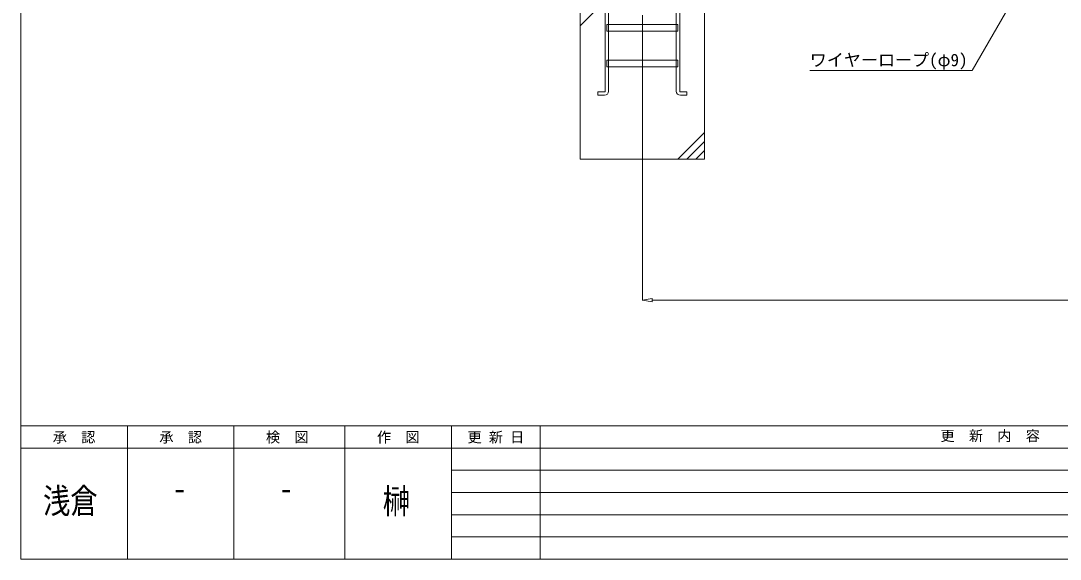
# Model space of a CAD drawing. Units: millimetres, scale not verified. Extents: x -10062 to 10062, y -16938 to 16938.
# Drawn here: x -10062 to -4211, y -16938 to -13909 of the extents above; entities that cross this region are included whole.
import ezdxf
from ezdxf.enums import TextEntityAlignment as Align

# ---------------------------------------------------------------- set-up
doc = ezdxf.new("R2010")
doc.units = ezdxf.units.MM
doc.header["$LTSCALE"] = 90
doc.linetypes.add('CHAIN2', pattern=[12, 9, -1, 1, -1])
doc.linetypes.add('DASHED1', pattern=[1.8, 1.2, -0.6])
for name, color, linetype, lineweight in [('0-9_基礎工事用PCA小', 134, 'Continuous', 18), ('0-B_図面枠', 134, 'Continuous', 18), ('0-C_寸法', 134, 'Continuous', 18), ('1-6_通芯', 134, 'CHAIN2', 18), ('1-B_文字', 134, 'Continuous', 18)]:
    doc.layers.add(name, color=color, linetype=linetype, lineweight=lineweight)
doc.styles.add('ＭＳ ゴシック', font='')
doc.styles.get('ＭＳ ゴシック').set_extended_font_data('MS Gothic')

msp = doc.modelspace()

# ---------------------------------------------------------------- linework, layer by layer
at = {"layer": '0-9_基礎工事用PCA小'}
for p, q in [((-6912.5, -13937.5), (-6762.5, -13787.5)), ((-6752.98, -13967.5), (-6752.98, -14129.5)), ((-6372.03, -13967.5), (-6372.03, -14129.5)), ((-6752.98, -14167.5), (-6752.98, -14304.5)), ((-6372.03, -14167.5), (-6372.03, -14304.5)), ((-6212.5, -14537.5), (-6362.5, -14687.5)), ((-6212.5, -14587.5), (-6312.5, -14687.5)), ((-6212.5, -14637.5), (-6262.5, -14687.5))]:
    msp.add_line(p, q, dxfattribs=at)
at = {"layer": '0-9_基礎工事用PCA小', "linetype": 'DASHED1'}
for p, q in [((-6752.98, -13929.5), (-6752.98, -13967.5)), ((-6372.03, -13929.5), (-6372.03, -13967.5)), ((-6752.98, -14129.5), (-6752.98, -14167.5)), ((-6372.03, -14129.5), (-6372.03, -14167.5))]:
    msp.add_line(p, q, dxfattribs=at)
at = {"layer": '0-9_基礎工事用PCA小'}
for points in [[(-6772.02, -14304.45), (-6772.02, -13727.5), (-6752.98, -13727.5), (-6752.98, -13929.5)], [(-6352.97, -14304.45), (-6352.97, -13727.5), (-6372.03, -13727.5), (-6372.03, -13929.5)], [(-6775.97, -14327.5), (-6812.97, -14327.5), (-6812.97, -14308.45), (-6776.03, -14308.45)], [(-6349.02, -14327.5), (-6312.02, -14327.5), (-6312.02, -14308.45), (-6348.98, -14308.45)]]:
    msp.add_lwpolyline(points, dxfattribs=at)
for points in [[(-6912.5, -14687.5), (-6212.5, -14687.5), (-6212.5, -13787.5), (-6912.5, -13787.5)], [(-6762.5, -13929.5), (-6362.5, -13929.5), (-6362.5, -13967.5), (-6762.5, -13967.5)], [(-6762.5, -14129.5), (-6362.5, -14129.5), (-6362.5, -14167.5), (-6762.5, -14167.5)]]:
    msp.add_lwpolyline(points, close=True, dxfattribs=at)
for centre, radius, start, end in [((-6776.03, -14304.45), 4, 270, 360), ((-6775.97, -14304.5), 23, 270, 360), ((-6349.02, -14304.5), 23, 180, 270), ((-6348.98, -14304.45), 4, 180, 270)]:
    msp.add_arc(centre, radius, start, end, dxfattribs=at)
at = {"layer": '0-B_図面枠'}
for p, q in [((-10062.5, -16187.5), (10062.5, -16187.5)), ((-9462.5, -16187.5), (-9462.5, -16937.5)), ((-8862.5, -16187.5), (-8862.5, -16937.5)), ((-8237.5, -16187.5), (-8237.5, -16937.5)), ((-7637.5, -16187.5), (-7637.5, -16937.5)), ((-7137.5, -16187.5), (-7137.5, -16937.5)), ((-10062.5, -16312.5), (-2087.5, -16312.5)), ((-7637.5, -16437.5), (-2087.5, -16437.5)), ((-7637.5, -16562.5), (-2087.5, -16562.5)), ((-7637.5, -16687.5), (-2087.5, -16687.5)), ((-7637.5, -16812.5), (-2087.5, -16812.5))]:
    msp.add_line(p, q, dxfattribs=at)
msp.add_lwpolyline([(-10062.5, -3062.5), (10062.5, -3062.5), (10062.5, -16937.5), (-10062.5, -16937.5)], close=True, dxfattribs=at)
at = {"layer": '0-C_寸法'}
for p, q in [((-6562.5, -14688.5), (-6562.5, -15481.96)), ((-6507.5, -15471.79), (-6562.5, -15480.96)), ((-6562.5, -15480.96), (-6507.5, -15490.13)), ((-6507.5, -15471.79), (-6507.5, -15490.13)), ((-217.5, -15480.96), (-6507.5, -15480.96))]:
    msp.add_line(p, q, dxfattribs=at)
at = {"layer": '1-6_通芯'}
msp.add_line((-6562.5, -14687.5), (-6562.5, -12775.5), dxfattribs=at)
at = {"layer": '1-B_文字'}
msp.add_line((-5620.64, -14187.5), (-4707.2, -14187.5), dxfattribs=at)
msp.add_lwpolyline([(-4449.58, -13742.5), (-4706.5, -14187.5), (-4706.86, -14187.5)], dxfattribs=at)

# ---------------------------------------------------------------- texts
at = {"layer": '0-B_図面枠', "style": 'ＭＳ ゴシック'}
for s, p in [('更\u3000新\u3000内\u3000容', (-4884.88, -16290.32)), ('承\u3000認', (-9882.5, -16298)), ('承\u3000認', (-9282.5, -16298)), ('検\u3000図', (-8682.5, -16298)), ('作\u3000図', (-8057.5, -16298)), ('更 新 日', (-7547.5, -16298))]:
    msp.add_text(s, height=58.65, dxfattribs=at).set_placement(p, align=Align.BOTTOM_LEFT)
at = {"layer": '0-B_図面枠', "style": 'ＭＳ ゴシック', "width": 0.8}
for s, p in [('浅倉', (-9937.04, -16722.18)), ('-', (-9206.14, -16651.02)), ('-', (-8606.13, -16651.02)), ('榊', (-8024.77, -16723.89))]:
    msp.add_text(s, height=140.8, dxfattribs=at).set_placement(p, align=Align.BOTTOM_LEFT)
at = {"layer": '1-B_文字', "style": 'ＭＳ ゴシック'}
msp.add_text('ワイヤーロープ(φ9)', height=70.38, dxfattribs=at).set_placement((-5620.64, -14185.21), align=Align.BOTTOM_LEFT)

doc.saveas('drawing.dxf')
